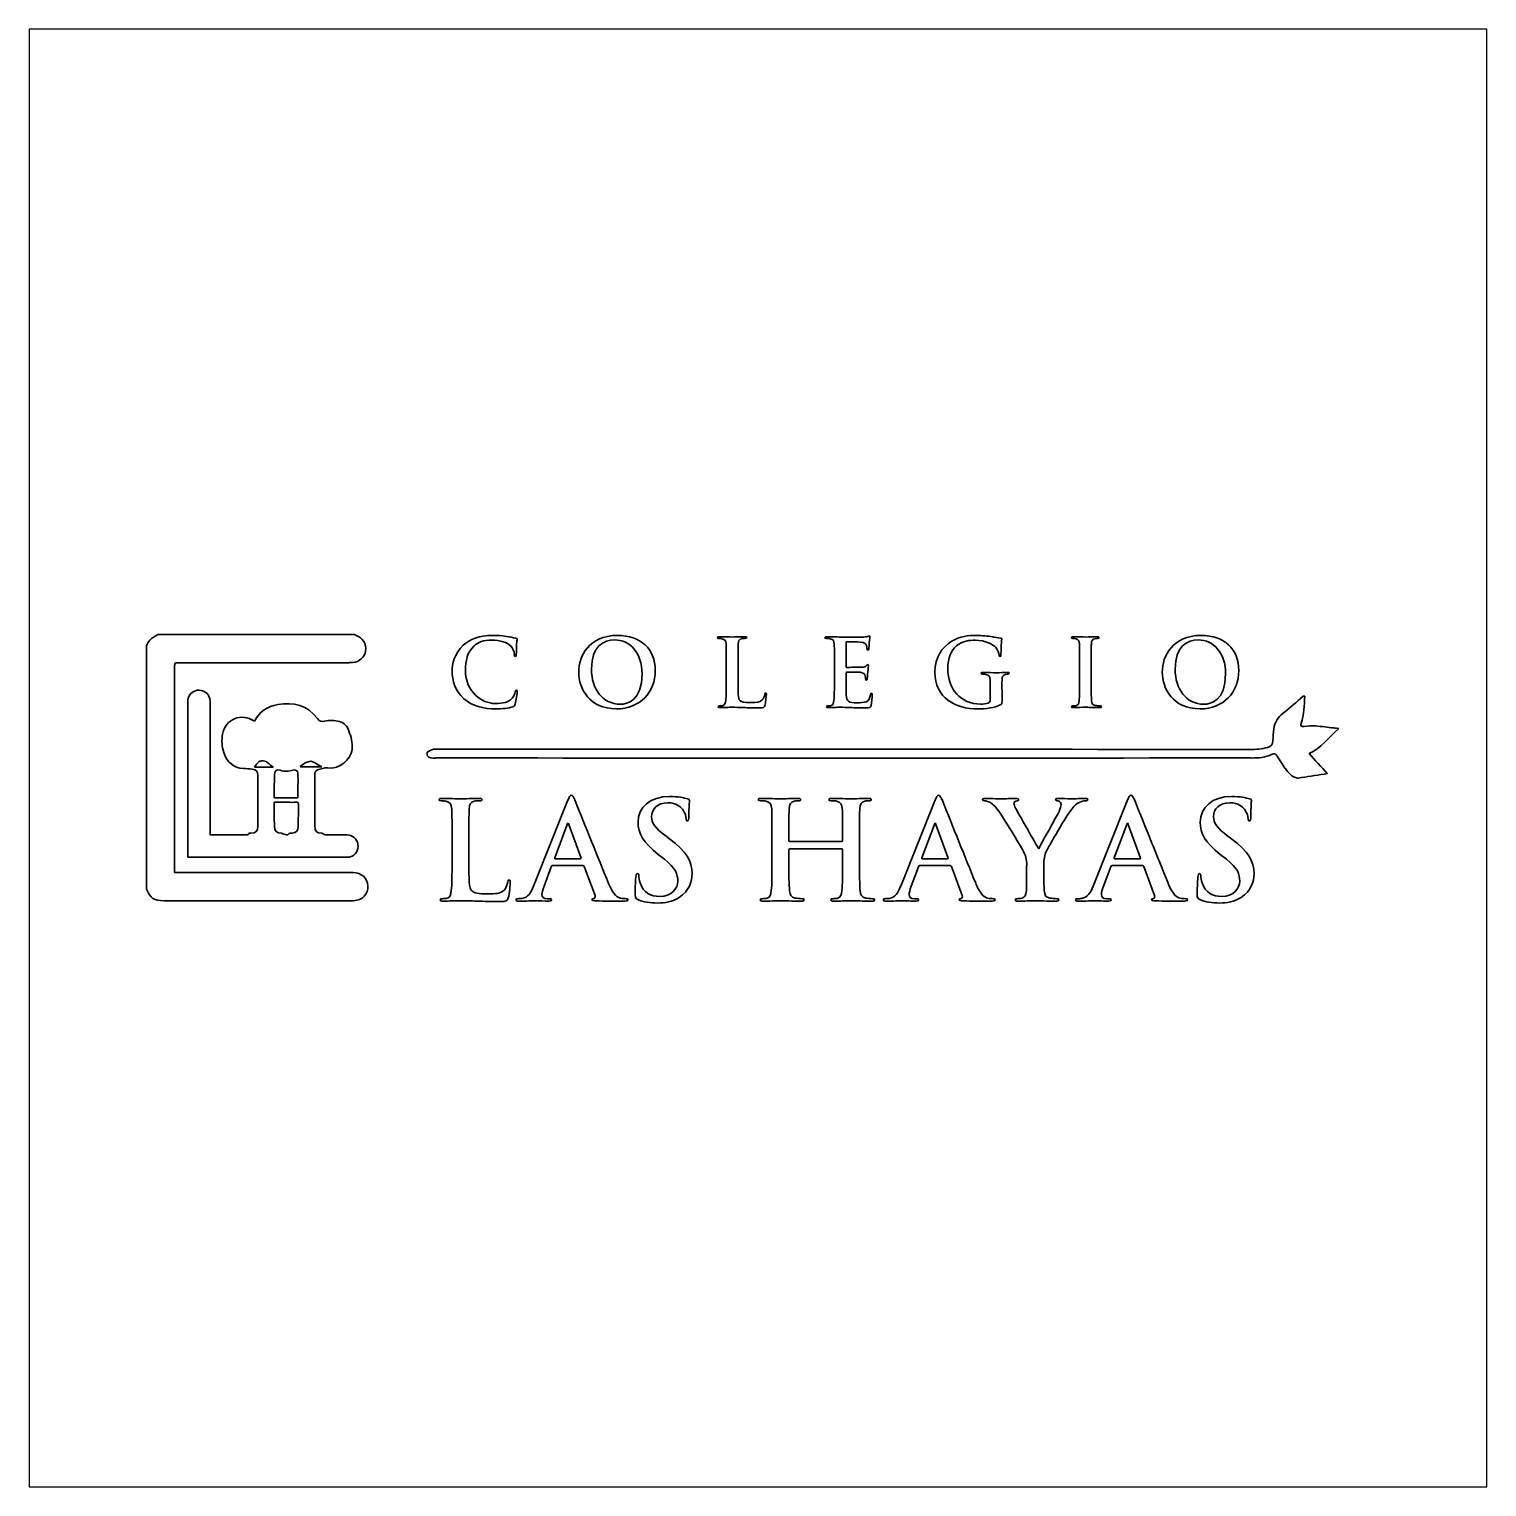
# Model space of a CAD drawing. Header units: centimetres. Extents: x 1688 to 1995, y 2111 to 2191.
# Drawn here: x 1927.51 to 1937.51, y 2141.6 to 2151.6 of the extents above; entities that cross this region are included whole.
import ezdxf

# ---------------------------------------------------------------- set-up
doc = ezdxf.new("R2010")
doc.units = ezdxf.units.CM
doc.layers.add('PDF_Capa 1', color=7, linetype='Continuous', true_color=0xc80000)

msp = doc.modelspace()

# ---------------------------------------------------------------- linework, layer by layer
msp.add_lwpolyline([(1927.505, 2151.596), (1927.505, 2141.596), (1937.505, 2141.596), (1937.505, 2151.596), (1927.505, 2151.596)])
at = {"layer": 'PDF_Capa 1', "lineweight": 35}
for points in [[(1928.387, 2147.443), (1929.736, 2147.443)], [(1928.311, 2145.696), (1928.311, 2147.366)], [(1933.11, 2147.387), (1933.11, 2147.225)], [(1928.503, 2147.224), (1928.503, 2145.835), (1928.503, 2145.81), (1928.529, 2145.81), (1929.728, 2145.81)], [(1932.287, 2147.128), (1932.287, 2147.241)], [(1932.368, 2147.241), (1932.368, 2147.128), (1932.368, 2147.128)], [(1933.029, 2147.128), (1933.029, 2147.241), (1933.029, 2147.241)], [(1934.711, 2147.128), (1934.711, 2147.241), (1934.711, 2147.241)], [(1934.791, 2147.241), (1934.791, 2147.128)], [(1933.11, 2147.179), (1933.11, 2147.128)], [(1936.245, 2147.02), (1936.256, 2147.02)], [(1928.593, 2145.933), (1928.593, 2146.982)], [(1930.235, 2146.614), (1930.235, 2146.636)], [(1929.366, 2146.535), (1929.513, 2146.535)], [(1930.965, 2145.717), (1931.199, 2146.302)], [(1933.484, 2145.717), (1933.718, 2146.302)], [(1934.804, 2145.717), (1935.038, 2146.302)], [(1931.196, 2146.14), (1931.111, 2145.911)], [(1931.291, 2145.91), (1931.207, 2146.14)], [(1933.715, 2146.14), (1933.63, 2145.911)], [(1933.81, 2145.91), (1933.726, 2146.14)], [(1935.035, 2146.14), (1934.949, 2145.911)], [(1935.129, 2145.91), (1935.045, 2146.14)], [(1930.406, 2145.885), (1930.406, 2146.049)], [(1930.522, 2146.049), (1930.522, 2145.885), (1930.522, 2145.885)], [(1931.874, 2146.059), (1931.9, 2146.04)], [(1932.601, 2145.885), (1932.601, 2146.049)], [(1932.717, 2146.049), (1932.717, 2146.029)], [(1932.723, 2146.023), (1933.079, 2146.023)], [(1933.085, 2146.029), (1933.085, 2146.049)], [(1933.202, 2146.049), (1933.202, 2145.885)], [(1935.729, 2146.059), (1935.755, 2146.04)], [(1931.114, 2145.904), (1931.286, 2145.904)], [(1931.863, 2145.901), (1931.82, 2145.935)], [(1932.717, 2145.967), (1932.717, 2145.885)], [(1933.079, 2145.972), (1932.723, 2145.972)], [(1933.085, 2145.885), (1933.085, 2145.967)], [(1933.633, 2145.904), (1933.805, 2145.904)], [(1934.953, 2145.904), (1935.125, 2145.904)], [(1935.719, 2145.901), (1935.676, 2145.935)], [(1931.087, 2145.85), (1931.037, 2145.717)], [(1931.303, 2145.858), (1931.096, 2145.858), (1931.096, 2145.858)], [(1931.387, 2145.653), (1931.313, 2145.851)], [(1933.606, 2145.85), (1933.556, 2145.717)], [(1933.822, 2145.858), (1933.615, 2145.858), (1933.615, 2145.858)], [(1933.906, 2145.653), (1933.832, 2145.851)], [(1934.926, 2145.85), (1934.875, 2145.717)], [(1935.142, 2145.858), (1934.934, 2145.858), (1934.934, 2145.858)], [(1935.226, 2145.653), (1935.151, 2145.851)], [(1931.06, 2145.631), (1931.074, 2145.631)], [(1933.579, 2145.631), (1933.593, 2145.631)], [(1934.899, 2145.631), (1934.913, 2145.631)]]:
    msp.add_lwpolyline(points, dxfattribs=at)
for points in [[(1933.031, 2147.427, 0.00799), (1933.071, 2147.426, 0.00335), (1933.232, 2147.426)], [(1929.724, 2147.251, -0.0158), (1929.698, 2147.25), (1928.529, 2147.25)], [(1934.098, 2146.996), (1934.098, 2147.057, 0.00799), (1934.097, 2147.133)], [(1934.179, 2147.133, 0.00769), (1934.179, 2147.056), (1934.179, 2146.985)], [(1928.747, 2146.972, 0.00011), (1928.747, 2146.146), (1928.747, 2146.069), (1928.798, 2146.069, 0.00054), (1928.99, 2146.069)], [(1932.289, 2146.943, -0.01084), (1932.326, 2146.944, -0.01163), (1932.404, 2146.942, 0.00684), (1932.513, 2146.94)], [(1933.031, 2146.943, -0.01085), (1933.068, 2146.944, -0.0117), (1933.135, 2146.942, 0.00695), (1933.246, 2146.94)], [(1936.206, 2146.458, 0.01633), (1936.211, 2146.458, 0.00029), (1936.389, 2146.486, 0.00213), (1936.41, 2146.49, 0.00009), (1936.286, 2146.626)], [(1929.05, 2146.534), (1929.178, 2146.534, 0.00054), (1929.142, 2146.562)], [(1929.464, 2146.478, 0.00089), (1929.464, 2146.361), (1929.464, 2146.131)], [(1929.186, 2146.388, 0.00224), (1929.186, 2146.323, -0.00025), (1929.349, 2146.323)], [(1929.338, 2146.292, -0.00324), (1929.277, 2146.292), (1929.187, 2146.292)], [(1929.53, 2146.072, 0.09248), (1929.545, 2146.069, -0.00067), (1929.684, 2146.069)], [(1934.346, 2145.686, 0.01743), (1934.348, 2145.779), (1934.348, 2145.856), (1934.349, 2145.856)], [(1934.466, 2145.856), (1934.466, 2145.779, 0.01733), (1934.469, 2145.686)], [(1929.731, 2145.617, -0.00453), (1929.687, 2145.617), (1928.431, 2145.617)], [(1930.408, 2145.616, -0.01058), (1930.462, 2145.617, -0.01174), (1930.575, 2145.614, 0.00665), (1930.733, 2145.611)]]:
    msp.add_lwpolyline(points, format="xyb", dxfattribs=at)
for centre, radius, start, end in [((1930.689, 2146.805), 0.632, 81.824, 90.295), ((1932.418, 2147.244), 0.173, 90.2567, 98.6135), ((1933.991, 2146.671), 0.766, 80.5467, 89.0947), ((1930.742, 2147.302), 0.0916, 2.4586, 43.5188), ((1928.67, 2146.983), 0.0781, 35.9141, 107.431), ((1932.242, 2147.059), 0.106, 269.9783, 282.6266), ((1932.984, 2147.059), 0.106, 269.991, 282.6139), ((1934.666, 2147.059), 0.106, 269.9646, 282.5723), ((1933.334, 2120.192), 26.793, 83.2348, 83.3068), ((1930.881, -13428.954), 15575.61, 89.9816074, 90.0021386), ((1939.154, 2148.57), 3.658, 212.4148, 214.025), ((1933.091, 39663.875), 37517.279, 269.9957265, 270.0042735), ((1886.263, 2146.303), 42.811, 359.7669, 0.2331), ((1930.596, 2146.055), 0.248, 90.1848, 98.636), ((2087.462, 2208.966), 168.311, 201.85554, 202.06605), ((2092.28, 2209.89), 170.788, 201.85587, 202.06333), ((2093.6, 2209.89), 170.788, 201.85587, 202.06333), ((1928.79, 4884.089), 2738.174, 269.996276, 270.018625), ((1933.689, 2145.641), 2.027, 176.0775, 179.5348), ((1937.545, 2145.641), 2.027, 176.0775, 179.5348), ((1930.34, 2145.783), 0.152, 269.9859, 282.7622), ((1930.853, 2145.914), 0.283, 270.7767, 276.6468), ((1931.556, 2152.599), 6.985, 268.6675, 270.1138), ((1931.601, 2145.835), 0.204, 258.9975, 270.0758), ((1932.536, 2145.784), 0.153, 270.0031, 282.6981), ((1933.02, 2145.783), 0.152, 269.9722, 282.729), ((1933.372, 2145.914), 0.283, 270.7794, 276.6441), ((1934.075, 2152.599), 6.985, 268.6675, 270.1138), ((1934.12, 2145.835), 0.204, 258.9975, 270.0758), ((1934.284, 2145.78), 0.149, 270.2013, 282.8589), ((1934.692, 2145.913), 0.283, 270.774, 276.6495), ((1935.395, 2152.599), 6.985, 268.6676, 270.1137), ((1935.439, 2145.835), 0.204, 258.9966, 270.0729)]:
    msp.add_arc(centre, radius, start, end, dxfattribs=at)
for points in [[(1928.311, 2147.366), (1928.317, 2147.379), (1928.322, 2147.395), (1928.332, 2147.404)], [(1928.332, 2147.404), (1928.348, 2147.42), (1928.369, 2147.43), (1928.387, 2147.443)], [(1929.736, 2147.443), (1929.74, 2147.441), (1929.744, 2147.439), (1929.749, 2147.437)], [(1929.749, 2147.437), (1929.794, 2147.421), (1929.819, 2147.38), (1929.813, 2147.33)], [(1930.483, 2147.369), (1930.529, 2147.411), (1930.59, 2147.437), (1930.686, 2147.437)], [(1930.678, 2147.405), (1930.622, 2147.405), (1930.585, 2147.391), (1930.557, 2147.365)], [(1930.808, 2147.365), (1930.787, 2147.388), (1930.737, 2147.405), (1930.678, 2147.405)], [(1930.779, 2147.43), (1930.803, 2147.427), (1930.824, 2147.421), (1930.843, 2147.419)], [(1930.843, 2147.419), (1930.85, 2147.419), (1930.853, 2147.415), (1930.853, 2147.412)], [(1930.853, 2147.412), (1930.853, 2147.406), (1930.851, 2147.399), (1930.849, 2147.376)], [(1931.275, 2147.185), (1931.275, 2147.295), (1931.347, 2147.437), (1931.54, 2147.437)], [(1931.521, 2147.406), (1931.447, 2147.406), (1931.363, 2147.365), (1931.363, 2147.205)], [(1931.71, 2147.173), (1931.71, 2147.317), (1931.627, 2147.406), (1931.521, 2147.406)], [(1931.54, 2147.437), (1931.7, 2147.437), (1931.8, 2147.344), (1931.8, 2147.196)], [(1932.226, 2147.422), (1932.226, 2147.426), (1932.231, 2147.428), (1932.24, 2147.428)], [(1932.237, 2147.416), (1932.23, 2147.416), (1932.226, 2147.417), (1932.226, 2147.422)], [(1932.258, 2147.414), (1932.253, 2147.416), (1932.246, 2147.416), (1932.237, 2147.416)], [(1932.24, 2147.428), (1932.271, 2147.428), (1932.311, 2147.426), (1932.328, 2147.426)], [(1932.286, 2147.378), (1932.285, 2147.399), (1932.28, 2147.41), (1932.258, 2147.414)], [(1932.328, 2147.426), (1932.344, 2147.426), (1932.391, 2147.428), (1932.416, 2147.428)], [(1932.393, 2147.414), (1932.375, 2147.411), (1932.37, 2147.4), (1932.369, 2147.378)], [(1932.416, 2147.428), (1932.425, 2147.428), (1932.429, 2147.426), (1932.429, 2147.422)], [(1932.429, 2147.422), (1932.429, 2147.417), (1932.425, 2147.416), (1932.418, 2147.416)], [(1932.964, 2147.422), (1932.964, 2147.426), (1932.969, 2147.428), (1932.978, 2147.428)], [(1932.975, 2147.416), (1932.968, 2147.416), (1932.964, 2147.417), (1932.964, 2147.422)], [(1933, 2147.414), (1932.995, 2147.416), (1932.984, 2147.416), (1932.975, 2147.416)], [(1932.978, 2147.428), (1932.996, 2147.428), (1933.014, 2147.427), (1933.031, 2147.427)], [(1933.028, 2147.378), (1933.027, 2147.399), (1933.022, 2147.41), (1933, 2147.414)], [(1933.232, 2147.426), (1933.244, 2147.428), (1933.254, 2147.429), (1933.259, 2147.43)], [(1933.259, 2147.43), (1933.262, 2147.431), (1933.266, 2147.433), (1933.27, 2147.433)], [(1933.273, 2147.427), (1933.273, 2147.423), (1933.27, 2147.415), (1933.268, 2147.385)], [(1933.27, 2147.433), (1933.273, 2147.433), (1933.273, 2147.43), (1933.273, 2147.427)], [(1933.83, 2147.395), (1933.892, 2147.432), (1933.949, 2147.437), (1934.003, 2147.437)], [(1933.994, 2147.404), (1933.958, 2147.404), (1933.911, 2147.402), (1933.866, 2147.365)], [(1934.137, 2147.354), (1934.118, 2147.375), (1934.066, 2147.404), (1933.994, 2147.404)], [(1934.117, 2147.426), (1934.13, 2147.424), (1934.153, 2147.42), (1934.168, 2147.419)], [(1934.168, 2147.419), (1934.175, 2147.419), (1934.177, 2147.416), (1934.177, 2147.412)], [(1934.177, 2147.412), (1934.177, 2147.405), (1934.172, 2147.387), (1934.172, 2147.306)], [(1934.655, 2147.423), (1934.655, 2147.426), (1934.66, 2147.428), (1934.67, 2147.428)], [(1934.665, 2147.416), (1934.658, 2147.416), (1934.655, 2147.417), (1934.655, 2147.423)], [(1934.688, 2147.414), (1934.681, 2147.416), (1934.673, 2147.416), (1934.665, 2147.416)], [(1934.67, 2147.428), (1934.694, 2147.428), (1934.735, 2147.426), (1934.754, 2147.426)], [(1934.71, 2147.378), (1934.709, 2147.399), (1934.702, 2147.41), (1934.688, 2147.414)], [(1934.754, 2147.426), (1934.77, 2147.426), (1934.808, 2147.428), (1934.832, 2147.428)], [(1934.816, 2147.414), (1934.799, 2147.411), (1934.793, 2147.4), (1934.792, 2147.378)], [(1934.835, 2147.416), (1934.829, 2147.416), (1934.824, 2147.415), (1934.816, 2147.414)], [(1934.832, 2147.428), (1934.84, 2147.428), (1934.845, 2147.426), (1934.845, 2147.423)], [(1934.845, 2147.423), (1934.845, 2147.417), (1934.842, 2147.416), (1934.835, 2147.416)], [(1935.278, 2147.185), (1935.278, 2147.295), (1935.351, 2147.437), (1935.544, 2147.437)], [(1935.525, 2147.406), (1935.451, 2147.406), (1935.367, 2147.365), (1935.367, 2147.205)], [(1935.713, 2147.173), (1935.713, 2147.317), (1935.63, 2147.406), (1935.525, 2147.406)], [(1935.544, 2147.437), (1935.704, 2147.437), (1935.803, 2147.344), (1935.803, 2147.196)], [(1929.813, 2147.33), (1929.807, 2147.288), (1929.77, 2147.254), (1929.724, 2147.251)], [(1930.407, 2147.193), (1930.407, 2147.236), (1930.421, 2147.312), (1930.483, 2147.369)], [(1930.557, 2147.365), (1930.51, 2147.322), (1930.498, 2147.261), (1930.498, 2147.199)], [(1930.84, 2147.292), (1930.835, 2147.292), (1930.833, 2147.297), (1930.833, 2147.306)], [(1930.847, 2147.307), (1930.847, 2147.297), (1930.846, 2147.292), (1930.84, 2147.292)], [(1930.849, 2147.376), (1930.848, 2147.355), (1930.849, 2147.32), (1930.847, 2147.307)], [(1932.287, 2147.241), (1932.287, 2147.339), (1932.287, 2147.357), (1932.286, 2147.378)], [(1932.369, 2147.378), (1932.368, 2147.357), (1932.368, 2147.339), (1932.368, 2147.241)], [(1933.029, 2147.241), (1933.029, 2147.339), (1933.029, 2147.357), (1933.028, 2147.378)], [(1933.115, 2147.394), (1933.111, 2147.394), (1933.11, 2147.392), (1933.11, 2147.387)], [(1933.206, 2147.391), (1933.195, 2147.392), (1933.128, 2147.394), (1933.115, 2147.394)], [(1933.249, 2147.368), (1933.245, 2147.38), (1933.238, 2147.387), (1933.206, 2147.391)], [(1933.253, 2147.345), (1933.253, 2147.349), (1933.252, 2147.36), (1933.249, 2147.368)], [(1933.259, 2147.336), (1933.254, 2147.336), (1933.253, 2147.339), (1933.253, 2147.345)], [(1933.265, 2147.343), (1933.264, 2147.34), (1933.263, 2147.336), (1933.259, 2147.336)], [(1933.268, 2147.385), (1933.268, 2147.379), (1933.266, 2147.351), (1933.265, 2147.343)], [(1933.719, 2147.185), (1933.719, 2147.288), (1933.772, 2147.36), (1933.83, 2147.395)], [(1933.866, 2147.365), (1933.83, 2147.334), (1933.807, 2147.286), (1933.807, 2147.207)], [(1934.159, 2147.301), (1934.157, 2147.316), (1934.153, 2147.336), (1934.137, 2147.354)], [(1934.165, 2147.293), (1934.161, 2147.293), (1934.159, 2147.296), (1934.159, 2147.301)], [(1934.172, 2147.306), (1934.172, 2147.296), (1934.17, 2147.293), (1934.165, 2147.293)], [(1934.711, 2147.241), (1934.711, 2147.339), (1934.711, 2147.357), (1934.71, 2147.378)], [(1934.792, 2147.378), (1934.791, 2147.357), (1934.791, 2147.339), (1934.791, 2147.241)], [(1928.529, 2147.25), (1928.503, 2147.25), (1928.503, 2147.25), (1928.503, 2147.224)], [(1931.363, 2147.205), (1931.363, 2147.071), (1931.437, 2146.965), (1931.561, 2146.965)], [(1933.11, 2147.225), (1933.11, 2147.22), (1933.111, 2147.218), (1933.115, 2147.218)], [(1933.115, 2147.218), (1933.129, 2147.218), (1933.203, 2147.218), (1933.217, 2147.219)], [(1933.217, 2147.219), (1933.233, 2147.22), (1933.243, 2147.222), (1933.248, 2147.228)], [(1933.248, 2147.228), (1933.253, 2147.234), (1933.255, 2147.237), (1933.259, 2147.237)], [(1933.263, 2147.232), (1933.263, 2147.228), (1933.261, 2147.218), (1933.258, 2147.185)], [(1933.259, 2147.237), (1933.261, 2147.237), (1933.263, 2147.236), (1933.263, 2147.232)], [(1933.807, 2147.207), (1933.807, 2147.069), (1933.895, 2146.966), (1934.031, 2146.966)], [(1935.367, 2147.205), (1935.367, 2147.071), (1935.441, 2146.965), (1935.564, 2146.965)], [(1930.487, 2147.003), (1930.424, 2147.058), (1930.407, 2147.13), (1930.407, 2147.193)], [(1930.498, 2147.199), (1930.498, 2147.046), (1930.614, 2146.97), (1930.7, 2146.97)], [(1931.534, 2146.933), (1931.349, 2146.933), (1931.275, 2147.071), (1931.275, 2147.185)], [(1931.8, 2147.196), (1931.8, 2147.049), (1931.697, 2146.933), (1931.534, 2146.933)], [(1931.561, 2146.965), (1931.606, 2146.965), (1931.71, 2146.987), (1931.71, 2147.173)], [(1932.284, 2146.991), (1932.287, 2147.018), (1932.287, 2147.069), (1932.287, 2147.128)], [(1932.368, 2147.128), (1932.368, 2147.046), (1932.368, 2147.002), (1932.381, 2146.99)], [(1933.026, 2146.991), (1933.029, 2147.018), (1933.029, 2147.069), (1933.029, 2147.128)], [(1933.114, 2147.185), (1933.111, 2147.185), (1933.11, 2147.183), (1933.11, 2147.179)], [(1933.11, 2147.128), (1933.11, 2147.106), (1933.11, 2147.047), (1933.11, 2147.029)], [(1933.205, 2147.184), (1933.193, 2147.185), (1933.13, 2147.185), (1933.114, 2147.185)], [(1933.241, 2147.158), (1933.238, 2147.171), (1933.229, 2147.181), (1933.205, 2147.184)], [(1933.244, 2147.135), (1933.243, 2147.142), (1933.243, 2147.15), (1933.241, 2147.158)], [(1933.25, 2147.129), (1933.245, 2147.129), (1933.244, 2147.132), (1933.244, 2147.135)], [(1933.255, 2147.142), (1933.255, 2147.137), (1933.255, 2147.129), (1933.25, 2147.129)], [(1933.258, 2147.185), (1933.257, 2147.172), (1933.255, 2147.146), (1933.255, 2147.142)], [(1934.015, 2146.933), (1933.858, 2146.933), (1933.719, 2147.007), (1933.719, 2147.185)], [(1934.035, 2147.176), (1934.035, 2147.182), (1934.039, 2147.183), (1934.048, 2147.183)], [(1934.044, 2147.171), (1934.038, 2147.171), (1934.035, 2147.173), (1934.035, 2147.176)], [(1934.069, 2147.169), (1934.064, 2147.171), (1934.053, 2147.171), (1934.044, 2147.171)], [(1934.048, 2147.183), (1934.082, 2147.183), (1934.122, 2147.181), (1934.141, 2147.181)], [(1934.097, 2147.133), (1934.096, 2147.155), (1934.091, 2147.165), (1934.069, 2147.169)], [(1934.141, 2147.181), (1934.161, 2147.181), (1934.195, 2147.183), (1934.216, 2147.183)], [(1934.204, 2147.169), (1934.186, 2147.166), (1934.18, 2147.155), (1934.179, 2147.133)], [(1934.221, 2147.171), (1934.216, 2147.171), (1934.211, 2147.171), (1934.204, 2147.169)], [(1934.216, 2147.183), (1934.225, 2147.183), (1934.229, 2147.182), (1934.229, 2147.176)], [(1934.229, 2147.176), (1934.229, 2147.173), (1934.225, 2147.171), (1934.221, 2147.171)], [(1934.708, 2146.988), (1934.711, 2147.015), (1934.711, 2147.066), (1934.711, 2147.128)], [(1934.791, 2147.128), (1934.791, 2147.066), (1934.791, 2147.015), (1934.793, 2146.988)], [(1935.537, 2146.933), (1935.353, 2146.933), (1935.278, 2147.071), (1935.278, 2147.185)], [(1935.803, 2147.196), (1935.803, 2147.049), (1935.701, 2146.933), (1935.537, 2146.933)], [(1935.564, 2146.965), (1935.609, 2146.965), (1935.713, 2146.987), (1935.713, 2147.173)], [(1928.593, 2146.982), (1928.593, 2147.018), (1928.614, 2147.047), (1928.646, 2147.057)], [(1928.733, 2147.028), (1928.745, 2147.012), (1928.747, 2146.992), (1928.747, 2146.972)], [(1930.707, 2146.933), (1930.619, 2146.933), (1930.546, 2146.952), (1930.487, 2147.003)], [(1930.7, 2146.97), (1930.758, 2146.97), (1930.792, 2146.977), (1930.818, 2147.006)], [(1930.818, 2147.006), (1930.829, 2147.018), (1930.837, 2147.037), (1930.84, 2147.049)], [(1930.84, 2147.049), (1930.842, 2147.059), (1930.843, 2147.061), (1930.848, 2147.061)], [(1930.854, 2147.052), (1930.854, 2147.044), (1930.846, 2146.988), (1930.84, 2146.966)], [(1930.848, 2147.061), (1930.853, 2147.061), (1930.854, 2147.057), (1930.854, 2147.052)], [(1932.534, 2146.994), (1932.542, 2147.002), (1932.549, 2147.02), (1932.551, 2147.033)], [(1932.551, 2147.033), (1932.551, 2147.038), (1932.553, 2147.042), (1932.558, 2147.042)], [(1932.563, 2147.031), (1932.563, 2147.024), (1932.558, 2146.976), (1932.553, 2146.957)], [(1932.558, 2147.042), (1932.562, 2147.042), (1932.563, 2147.039), (1932.563, 2147.031)], [(1933.11, 2147.029), (1933.112, 2146.984), (1933.122, 2146.975), (1933.187, 2146.975)], [(1933.248, 2146.982), (1933.264, 2146.99), (1933.272, 2147.004), (1933.277, 2147.03)], [(1933.277, 2147.03), (1933.278, 2147.037), (1933.279, 2147.04), (1933.284, 2147.04)], [(1933.289, 2147.028), (1933.289, 2147.013), (1933.284, 2146.97), (1933.281, 2146.957)], [(1933.284, 2147.04), (1933.289, 2147.04), (1933.289, 2147.034), (1933.289, 2147.028)], [(1936.108, 2146.903), (1936.155, 2146.94), (1936.199, 2146.981), (1936.245, 2147.02)], [(1936.256, 2147.02), (1936.253, 2146.957), (1936.253, 2146.894), (1936.231, 2146.834)], [(1928.832, 2146.76), (1928.851, 2146.864), (1928.959, 2146.908), (1929.05, 2146.849)], [(1929.05, 2146.849), (1929.085, 2146.913), (1929.139, 2146.951), (1929.21, 2146.963)], [(1929.21, 2146.963), (1929.318, 2146.981), (1929.415, 2146.96), (1929.483, 2146.866)], [(1930.823, 2146.948), (1930.797, 2146.937), (1930.749, 2146.933), (1930.707, 2146.933)], [(1930.84, 2146.966), (1930.837, 2146.955), (1930.834, 2146.952), (1930.823, 2146.948)], [(1932.232, 2146.948), (1932.232, 2146.952), (1932.234, 2146.954), (1932.242, 2146.954)], [(1932.245, 2146.942), (1932.236, 2146.942), (1932.232, 2146.944), (1932.232, 2146.948)], [(1932.289, 2146.943), (1932.274, 2146.943), (1932.258, 2146.942), (1932.245, 2146.942)], [(1932.265, 2146.956), (1932.278, 2146.959), (1932.281, 2146.973), (1932.284, 2146.991)], [(1932.381, 2146.99), (1932.392, 2146.981), (1932.409, 2146.976), (1932.459, 2146.976)], [(1932.459, 2146.976), (1932.493, 2146.976), (1932.518, 2146.977), (1932.534, 2146.994)], [(1932.553, 2146.957), (1932.549, 2146.943), (1932.546, 2146.94), (1932.513, 2146.94)], [(1932.974, 2146.948), (1932.974, 2146.952), (1932.977, 2146.954), (1932.984, 2146.954)], [(1932.987, 2146.942), (1932.979, 2146.942), (1932.974, 2146.944), (1932.974, 2146.948)], [(1933.031, 2146.943), (1933.016, 2146.943), (1933, 2146.942), (1932.987, 2146.942)], [(1933.008, 2146.956), (1933.02, 2146.959), (1933.024, 2146.973), (1933.026, 2146.991)], [(1933.187, 2146.975), (1933.204, 2146.975), (1933.231, 2146.975), (1933.248, 2146.982)], [(1933.281, 2146.957), (1933.276, 2146.94), (1933.27, 2146.94), (1933.246, 2146.94)], [(1934.17, 2146.962), (1934.128, 2146.94), (1934.065, 2146.933), (1934.015, 2146.933)], [(1934.031, 2146.966), (1934.047, 2146.966), (1934.07, 2146.966), (1934.085, 2146.973)], [(1934.085, 2146.973), (1934.095, 2146.977), (1934.098, 2146.986), (1934.098, 2146.996)], [(1934.179, 2146.985), (1934.179, 2146.968), (1934.178, 2146.966), (1934.17, 2146.962)], [(1934.656, 2146.948), (1934.656, 2146.952), (1934.658, 2146.953), (1934.666, 2146.953)], [(1934.669, 2146.942), (1934.66, 2146.942), (1934.656, 2146.944), (1934.656, 2146.948)], [(1934.75, 2146.944), (1934.735, 2146.944), (1934.694, 2146.942), (1934.669, 2146.942)], [(1934.689, 2146.956), (1934.702, 2146.959), (1934.706, 2146.97), (1934.708, 2146.988)], [(1934.85, 2146.942), (1934.808, 2146.942), (1934.767, 2146.944), (1934.75, 2146.944)], [(1934.793, 2146.988), (1934.795, 2146.97), (1934.8, 2146.959), (1934.819, 2146.956)], [(1934.819, 2146.956), (1934.828, 2146.955), (1934.842, 2146.953), (1934.852, 2146.953)], [(1934.862, 2146.948), (1934.862, 2146.944), (1934.857, 2146.942), (1934.85, 2146.942)], [(1934.852, 2146.953), (1934.859, 2146.953), (1934.862, 2146.952), (1934.862, 2146.948)], [(1936.044, 2146.797), (1936.05, 2146.841), (1936.072, 2146.875), (1936.108, 2146.903)], [(1929.483, 2146.866), (1929.498, 2146.847), (1929.508, 2146.842), (1929.531, 2146.848)], [(1929.531, 2146.848), (1929.564, 2146.856), (1929.6, 2146.857), (1929.634, 2146.846)], [(1929.634, 2146.846), (1929.666, 2146.836), (1929.687, 2146.815), (1929.698, 2146.783)], [(1936.231, 2146.834), (1936.223, 2146.814), (1936.234, 2146.81), (1936.253, 2146.812)], [(1936.253, 2146.812), (1936.278, 2146.815), (1936.304, 2146.818), (1936.33, 2146.816)], [(1936.33, 2146.816), (1936.372, 2146.813), (1936.414, 2146.807), (1936.456, 2146.802)], [(1928.84, 2146.633), (1928.828, 2146.675), (1928.824, 2146.718), (1928.832, 2146.76)], [(1929.698, 2146.783), (1929.713, 2146.741), (1929.726, 2146.7), (1929.72, 2146.654)], [(1936.001, 2146.669), (1936.026, 2146.676), (1936.037, 2146.69), (1936.038, 2146.714)], [(1936.038, 2146.714), (1936.039, 2146.742), (1936.04, 2146.769), (1936.044, 2146.797)], [(1936.49, 2146.798), (1936.417, 2146.737), (1936.365, 2146.662), (1936.286, 2146.626)], [(1928.976, 2146.524), (1928.907, 2146.529), (1928.861, 2146.566), (1928.84, 2146.633)], [(1929.72, 2146.654), (1929.711, 2146.587), (1929.635, 2146.514), (1929.554, 2146.528)], [(1930.235, 2146.636), (1930.249, 2146.643), (1930.263, 2146.65), (1930.278, 2146.656)], [(1930.293, 2146.596), (1930.271, 2146.596), (1930.249, 2146.593), (1930.235, 2146.614)], [(1930.278, 2146.656), (1930.284, 2146.658), (1930.293, 2146.656), (1930.3, 2146.656)], [(1935.881, 2146.655), (1935.922, 2146.655), (1935.962, 2146.657), (1936.001, 2146.669)], [(1936.032, 2146.622), (1935.987, 2146.599), (1935.938, 2146.596), (1935.889, 2146.596)], [(1936.066, 2146.609), (1936.058, 2146.622), (1936.049, 2146.631), (1936.032, 2146.622)], [(1929.036, 2146.52), (1929.016, 2146.523), (1928.996, 2146.522), (1928.976, 2146.524)], [(1929.074, 2146.477), (1929.074, 2146.504), (1929.063, 2146.517), (1929.036, 2146.52)], [(1929.069, 2146.559), (1929.064, 2146.551), (1929.057, 2146.543), (1929.05, 2146.534)], [(1929.13, 2146.571), (1929.106, 2146.58), (1929.085, 2146.581), (1929.069, 2146.559)], [(1929.142, 2146.562), (1929.138, 2146.565), (1929.134, 2146.569), (1929.13, 2146.571)], [(1929.228, 2146.512), (1929.204, 2146.519), (1929.19, 2146.51), (1929.189, 2146.484)], [(1929.315, 2146.513), (1929.286, 2146.504), (1929.257, 2146.502), (1929.228, 2146.512)], [(1929.349, 2146.494), (1929.348, 2146.51), (1929.33, 2146.518), (1929.315, 2146.513)], [(1929.412, 2146.568), (1929.395, 2146.561), (1929.38, 2146.548), (1929.365, 2146.538)], [(1929.365, 2146.538), (1929.365, 2146.537), (1929.366, 2146.536), (1929.366, 2146.535)], [(1929.465, 2146.564), (1929.448, 2146.576), (1929.429, 2146.576), (1929.412, 2146.568)], [(1929.483, 2146.514), (1929.468, 2146.51), (1929.464, 2146.493), (1929.464, 2146.478)], [(1929.513, 2146.535), (1929.496, 2146.545), (1929.479, 2146.553), (1929.465, 2146.564)], [(1929.554, 2146.528), (1929.529, 2146.533), (1929.506, 2146.52), (1929.483, 2146.514)], [(1936.206, 2146.458), (1936.168, 2146.466), (1936.143, 2146.492), (1936.123, 2146.523)], [(1929.189, 2146.484), (1929.187, 2146.452), (1929.187, 2146.42), (1929.186, 2146.388)], [(1929.349, 2146.323), (1929.349, 2146.381), (1929.35, 2146.438), (1929.349, 2146.494)], [(1930.317, 2146.311), (1930.317, 2146.317), (1930.323, 2146.319), (1930.337, 2146.319)], [(1930.333, 2146.302), (1930.323, 2146.302), (1930.317, 2146.304), (1930.317, 2146.311)], [(1930.364, 2146.3), (1930.356, 2146.301), (1930.345, 2146.302), (1930.333, 2146.302)], [(1930.337, 2146.319), (1930.381, 2146.319), (1930.44, 2146.316), (1930.465, 2146.316)], [(1930.465, 2146.316), (1930.488, 2146.316), (1930.556, 2146.319), (1930.592, 2146.319)], [(1930.592, 2146.319), (1930.605, 2146.319), (1930.612, 2146.317), (1930.612, 2146.311)], [(1930.612, 2146.311), (1930.612, 2146.304), (1930.606, 2146.302), (1930.595, 2146.302)], [(1931.199, 2146.302), (1931.21, 2146.329), (1931.216, 2146.34), (1931.225, 2146.34)], [(1931.225, 2146.34), (1931.234, 2146.34), (1931.239, 2146.331), (1931.249, 2146.31)], [(1931.682, 2146.156), (1931.682, 2146.259), (1931.768, 2146.332), (1931.898, 2146.332)], [(1931.898, 2146.332), (1931.958, 2146.332), (1931.998, 2146.323), (1932.022, 2146.316)], [(1932.022, 2146.316), (1932.03, 2146.315), (1932.035, 2146.312), (1932.035, 2146.305)], [(1932.035, 2146.305), (1932.035, 2146.293), (1932.031, 2146.266), (1932.031, 2146.193)], [(1932.507, 2146.311), (1932.507, 2146.317), (1932.513, 2146.319), (1932.526, 2146.319)], [(1932.523, 2146.302), (1932.512, 2146.302), (1932.507, 2146.304), (1932.507, 2146.311)], [(1932.559, 2146.3), (1932.551, 2146.302), (1932.536, 2146.302), (1932.523, 2146.302)], [(1932.526, 2146.319), (1932.577, 2146.319), (1932.635, 2146.316), (1932.661, 2146.316)], [(1932.661, 2146.316), (1932.683, 2146.316), (1932.742, 2146.319), (1932.778, 2146.319)], [(1932.781, 2146.302), (1932.773, 2146.302), (1932.765, 2146.302), (1932.754, 2146.3)], [(1932.778, 2146.319), (1932.791, 2146.319), (1932.798, 2146.317), (1932.798, 2146.311)], [(1932.798, 2146.311), (1932.798, 2146.304), (1932.792, 2146.302), (1932.781, 2146.302)], [(1932.991, 2146.311), (1932.991, 2146.317), (1932.997, 2146.319), (1933.01, 2146.319)], [(1933.007, 2146.302), (1932.996, 2146.302), (1932.991, 2146.304), (1932.991, 2146.311)], [(1933.043, 2146.3), (1933.035, 2146.302), (1933.02, 2146.302), (1933.007, 2146.302)], [(1933.01, 2146.319), (1933.061, 2146.319), (1933.119, 2146.316), (1933.145, 2146.316)], [(1933.145, 2146.316), (1933.167, 2146.316), (1933.226, 2146.319), (1933.262, 2146.319)], [(1933.265, 2146.302), (1933.257, 2146.302), (1933.249, 2146.302), (1933.238, 2146.3)], [(1933.262, 2146.319), (1933.275, 2146.319), (1933.282, 2146.317), (1933.282, 2146.311)], [(1933.282, 2146.311), (1933.282, 2146.304), (1933.276, 2146.302), (1933.265, 2146.302)], [(1933.718, 2146.302), (1933.729, 2146.329), (1933.735, 2146.34), (1933.744, 2146.34)], [(1933.744, 2146.34), (1933.752, 2146.34), (1933.758, 2146.331), (1933.767, 2146.31)], [(1934.045, 2146.311), (1934.045, 2146.316), (1934.052, 2146.319), (1934.063, 2146.319)], [(1934.059, 2146.302), (1934.052, 2146.302), (1934.045, 2146.304), (1934.045, 2146.311)], [(1934.099, 2146.29), (1934.087, 2146.297), (1934.071, 2146.302), (1934.059, 2146.302)], [(1934.063, 2146.319), (1934.08, 2146.319), (1934.15, 2146.316), (1934.181, 2146.316)], [(1934.181, 2146.316), (1934.2, 2146.316), (1934.239, 2146.319), (1934.28, 2146.319)], [(1934.274, 2146.301), (1934.266, 2146.299), (1934.261, 2146.291), (1934.261, 2146.284)], [(1934.294, 2146.311), (1934.294, 2146.305), (1934.288, 2146.304), (1934.274, 2146.301)], [(1934.28, 2146.319), (1934.29, 2146.319), (1934.294, 2146.316), (1934.294, 2146.311)], [(1934.547, 2146.311), (1934.547, 2146.317), (1934.552, 2146.319), (1934.563, 2146.319)], [(1934.564, 2146.302), (1934.556, 2146.303), (1934.547, 2146.305), (1934.547, 2146.311)], [(1934.563, 2146.319), (1934.594, 2146.319), (1934.624, 2146.316), (1934.651, 2146.316)], [(1934.584, 2146.278), (1934.584, 2146.287), (1934.58, 2146.298), (1934.564, 2146.302)], [(1934.651, 2146.316), (1934.671, 2146.316), (1934.733, 2146.319), (1934.75, 2146.319)], [(1934.75, 2146.302), (1934.74, 2146.302), (1934.723, 2146.299), (1934.708, 2146.291)], [(1934.75, 2146.319), (1934.761, 2146.319), (1934.767, 2146.317), (1934.767, 2146.312)], [(1934.767, 2146.312), (1934.767, 2146.305), (1934.76, 2146.302), (1934.75, 2146.302)], [(1935.038, 2146.302), (1935.049, 2146.329), (1935.054, 2146.34), (1935.064, 2146.34)], [(1935.064, 2146.34), (1935.072, 2146.34), (1935.078, 2146.331), (1935.087, 2146.31)], [(1935.538, 2146.156), (1935.538, 2146.259), (1935.623, 2146.332), (1935.753, 2146.332)], [(1935.753, 2146.332), (1935.814, 2146.332), (1935.853, 2146.323), (1935.877, 2146.316)], [(1935.877, 2146.316), (1935.885, 2146.315), (1935.89, 2146.312), (1935.89, 2146.305)], [(1935.89, 2146.305), (1935.89, 2146.293), (1935.886, 2146.266), (1935.886, 2146.193)], [(1929.187, 2146.292), (1929.187, 2146.236), (1929.186, 2146.182), (1929.188, 2146.127)], [(1929.352, 2146.28), (1929.352, 2146.291), (1929.347, 2146.293), (1929.338, 2146.292)], [(1929.35, 2146.123), (1929.352, 2146.176), (1929.352, 2146.228), (1929.352, 2146.28)], [(1930.404, 2146.246), (1930.402, 2146.278), (1930.394, 2146.293), (1930.364, 2146.3)], [(1930.406, 2146.049), (1930.406, 2146.19), (1930.406, 2146.217), (1930.404, 2146.246)], [(1930.524, 2146.246), (1930.522, 2146.217), (1930.522, 2146.19), (1930.522, 2146.049)], [(1930.559, 2146.3), (1930.533, 2146.295), (1930.526, 2146.279), (1930.524, 2146.246)], [(1931.886, 2146.289), (1931.817, 2146.289), (1931.775, 2146.249), (1931.775, 2146.193)], [(1931.987, 2146.244), (1931.973, 2146.262), (1931.946, 2146.289), (1931.886, 2146.289)], [(1932.012, 2146.182), (1932.012, 2146.191), (1932.007, 2146.22), (1931.987, 2146.244)], [(1932.599, 2146.247), (1932.597, 2146.278), (1932.59, 2146.293), (1932.559, 2146.3)], [(1932.601, 2146.049), (1932.601, 2146.191), (1932.601, 2146.217), (1932.599, 2146.247)], [(1932.719, 2146.247), (1932.717, 2146.217), (1932.717, 2146.191), (1932.717, 2146.049)], [(1932.754, 2146.3), (1932.729, 2146.295), (1932.721, 2146.279), (1932.719, 2146.247)], [(1933.083, 2146.247), (1933.081, 2146.278), (1933.074, 2146.293), (1933.043, 2146.3)], [(1933.085, 2146.049), (1933.085, 2146.191), (1933.085, 2146.217), (1933.083, 2146.247)], [(1933.203, 2146.247), (1933.202, 2146.217), (1933.202, 2146.191), (1933.202, 2146.049)], [(1933.238, 2146.3), (1933.213, 2146.295), (1933.205, 2146.279), (1933.203, 2146.247)], [(1934.163, 2146.222), (1934.14, 2146.257), (1934.116, 2146.28), (1934.099, 2146.29)], [(1934.327, 2145.954), (1934.321, 2145.969), (1934.196, 2146.174), (1934.163, 2146.222)], [(1934.261, 2146.284), (1934.261, 2146.276), (1934.266, 2146.265), (1934.272, 2146.252)], [(1934.272, 2146.252), (1934.285, 2146.224), (1934.416, 2145.999), (1934.431, 2145.973)], [(1934.431, 2145.973), (1934.44, 2145.996), (1934.557, 2146.201), (1934.571, 2146.23)], [(1934.658, 2146.246), (1934.627, 2146.208), (1934.497, 2145.989), (1934.48, 2145.949)], [(1934.571, 2146.23), (1934.58, 2146.25), (1934.584, 2146.266), (1934.584, 2146.278)], [(1934.708, 2146.291), (1934.689, 2146.282), (1934.679, 2146.271), (1934.658, 2146.246)], [(1935.741, 2146.289), (1935.672, 2146.289), (1935.63, 2146.249), (1935.63, 2146.193)], [(1935.842, 2146.244), (1935.829, 2146.262), (1935.801, 2146.289), (1935.741, 2146.289)], [(1935.867, 2146.182), (1935.867, 2146.191), (1935.862, 2146.22), (1935.842, 2146.244)], [(1929.026, 2146.08), (1929.062, 2146.082), (1929.074, 2146.093), (1929.074, 2146.129)], [(1929.188, 2146.127), (1929.189, 2146.092), (1929.202, 2146.082), (1929.237, 2146.08)], [(1929.309, 2146.081), (1929.338, 2146.084), (1929.349, 2146.094), (1929.35, 2146.123)], [(1929.464, 2146.131), (1929.464, 2146.095), (1929.477, 2146.082), (1929.513, 2146.08)], [(1931.202, 2146.149), (1931.199, 2146.149), (1931.197, 2146.144), (1931.196, 2146.14)], [(1931.207, 2146.14), (1931.206, 2146.144), (1931.205, 2146.149), (1931.202, 2146.149)], [(1931.82, 2145.935), (1931.718, 2146.015), (1931.682, 2146.08), (1931.682, 2146.156)], [(1931.775, 2146.193), (1931.775, 2146.151), (1931.796, 2146.118), (1931.874, 2146.059)], [(1932.021, 2146.165), (1932.014, 2146.165), (1932.012, 2146.171), (1932.012, 2146.182)], [(1932.031, 2146.193), (1932.031, 2146.173), (1932.028, 2146.165), (1932.021, 2146.165)], [(1933.721, 2146.149), (1933.718, 2146.149), (1933.716, 2146.144), (1933.715, 2146.14)], [(1933.726, 2146.14), (1933.725, 2146.144), (1933.724, 2146.149), (1933.721, 2146.149)], [(1935.041, 2146.149), (1935.038, 2146.149), (1935.036, 2146.144), (1935.035, 2146.14)], [(1935.045, 2146.14), (1935.044, 2146.144), (1935.043, 2146.149), (1935.041, 2146.149)], [(1935.676, 2145.935), (1935.573, 2146.015), (1935.538, 2146.08), (1935.538, 2146.156)], [(1935.63, 2146.193), (1935.63, 2146.151), (1935.651, 2146.118), (1935.729, 2146.059)], [(1935.876, 2146.165), (1935.87, 2146.165), (1935.867, 2146.171), (1935.867, 2146.182)], [(1935.886, 2146.193), (1935.886, 2146.173), (1935.883, 2146.165), (1935.876, 2146.165)], [(1928.99, 2146.069), (1928.998, 2146.069), (1929.007, 2146.065), (1929.011, 2146.078)], [(1929.011, 2146.078), (1929.012, 2146.08), (1929.02, 2146.08), (1929.026, 2146.08)], [(1929.237, 2146.08), (1929.243, 2146.08), (1929.248, 2146.074), (1929.253, 2146.073)], [(1929.253, 2146.073), (1929.264, 2146.071), (1929.281, 2146.067), (1929.283, 2146.071)], [(1929.283, 2146.071), (1929.291, 2146.083), (1929.3, 2146.08), (1929.309, 2146.081)], [(1929.513, 2146.08), (1929.519, 2146.08), (1929.524, 2146.074), (1929.53, 2146.072)], [(1929.684, 2146.069), (1929.724, 2146.068), (1929.755, 2146.041), (1929.76, 2146.005)], [(1929.76, 2146.005), (1929.766, 2145.964), (1929.745, 2145.929), (1929.708, 2145.918)], [(1931.9, 2146.04), (1932.012, 2145.955), (1932.053, 2145.89), (1932.053, 2145.802)], [(1932.717, 2146.029), (1932.717, 2146.025), (1932.72, 2146.023), (1932.723, 2146.023)], [(1933.079, 2146.023), (1933.082, 2146.023), (1933.085, 2146.025), (1933.085, 2146.029)], [(1935.755, 2146.04), (1935.868, 2145.955), (1935.908, 2145.89), (1935.908, 2145.802)], [(1928.594, 2145.916), (1928.594, 2145.922), (1928.593, 2145.927), (1928.593, 2145.933)], [(1928.612, 2145.915), (1928.606, 2145.915), (1928.601, 2145.916), (1928.594, 2145.916)], [(1929.708, 2145.918), (1929.699, 2145.916), (1929.689, 2145.915), (1929.68, 2145.915)], [(1931.111, 2145.911), (1931.11, 2145.907), (1931.111, 2145.904), (1931.114, 2145.904)], [(1931.286, 2145.904), (1931.291, 2145.904), (1931.292, 2145.907), (1931.291, 2145.91)], [(1931.955, 2145.752), (1931.955, 2145.798), (1931.941, 2145.841), (1931.863, 2145.901)], [(1932.723, 2145.972), (1932.72, 2145.972), (1932.717, 2145.971), (1932.717, 2145.967)], [(1933.085, 2145.967), (1933.085, 2145.971), (1933.082, 2145.972), (1933.079, 2145.972)], [(1933.63, 2145.911), (1933.629, 2145.907), (1933.63, 2145.904), (1933.633, 2145.904)], [(1933.805, 2145.904), (1933.81, 2145.904), (1933.81, 2145.907), (1933.81, 2145.91)], [(1934.349, 2145.856), (1934.349, 2145.906), (1934.339, 2145.927), (1934.327, 2145.954)], [(1934.48, 2145.949), (1934.466, 2145.915), (1934.466, 2145.887), (1934.466, 2145.856)], [(1934.949, 2145.911), (1934.948, 2145.907), (1934.949, 2145.904), (1934.953, 2145.904)], [(1935.125, 2145.904), (1935.129, 2145.904), (1935.13, 2145.907), (1935.129, 2145.91)], [(1935.81, 2145.752), (1935.81, 2145.798), (1935.796, 2145.841), (1935.719, 2145.901)], [(1929.728, 2145.81), (1929.784, 2145.81), (1929.826, 2145.772), (1929.829, 2145.719)], [(1930.401, 2145.686), (1930.406, 2145.725), (1930.406, 2145.799), (1930.406, 2145.885)], [(1930.522, 2145.885), (1930.522, 2145.765), (1930.522, 2145.701), (1930.542, 2145.684)], [(1931.096, 2145.858), (1931.091, 2145.858), (1931.089, 2145.856), (1931.087, 2145.85)], [(1931.313, 2145.851), (1931.311, 2145.856), (1931.308, 2145.858), (1931.303, 2145.858)], [(1931.667, 2145.779), (1931.668, 2145.793), (1931.671, 2145.803), (1931.679, 2145.803)], [(1931.679, 2145.803), (1931.687, 2145.803), (1931.688, 2145.795), (1931.688, 2145.788)], [(1932.053, 2145.802), (1932.053, 2145.748), (1932.032, 2145.683), (1931.965, 2145.64)], [(1932.596, 2145.686), (1932.601, 2145.725), (1932.601, 2145.799), (1932.601, 2145.885)], [(1932.717, 2145.885), (1932.717, 2145.799), (1932.717, 2145.725), (1932.722, 2145.685)], [(1933.08, 2145.686), (1933.085, 2145.725), (1933.085, 2145.799), (1933.085, 2145.885)], [(1933.202, 2145.885), (1933.202, 2145.799), (1933.202, 2145.725), (1933.206, 2145.685)], [(1933.615, 2145.858), (1933.61, 2145.858), (1933.608, 2145.856), (1933.606, 2145.85)], [(1933.832, 2145.851), (1933.83, 2145.856), (1933.827, 2145.858), (1933.822, 2145.858)], [(1934.934, 2145.858), (1934.93, 2145.858), (1934.928, 2145.856), (1934.926, 2145.85)], [(1935.151, 2145.851), (1935.149, 2145.856), (1935.147, 2145.858), (1935.142, 2145.858)], [(1935.523, 2145.779), (1935.524, 2145.793), (1935.527, 2145.803), (1935.534, 2145.803)], [(1935.534, 2145.803), (1935.542, 2145.803), (1935.543, 2145.795), (1935.543, 2145.788)], [(1935.908, 2145.802), (1935.908, 2145.748), (1935.887, 2145.683), (1935.82, 2145.64)], [(1929.829, 2145.719), (1929.832, 2145.663), (1929.79, 2145.619), (1929.731, 2145.617)], [(1930.764, 2145.69), (1930.775, 2145.702), (1930.786, 2145.728), (1930.788, 2145.746)], [(1930.788, 2145.746), (1930.789, 2145.754), (1930.791, 2145.76), (1930.798, 2145.76)], [(1930.806, 2145.744), (1930.806, 2145.734), (1930.799, 2145.664), (1930.792, 2145.637)], [(1930.798, 2145.76), (1930.805, 2145.76), (1930.806, 2145.755), (1930.806, 2145.744)], [(1930.886, 2145.633), (1930.929, 2145.638), (1930.946, 2145.67), (1930.965, 2145.717)], [(1931.037, 2145.717), (1931.028, 2145.693), (1931.023, 2145.671), (1931.023, 2145.66)], [(1931.48, 2145.736), (1931.515, 2145.652), (1931.542, 2145.639), (1931.562, 2145.635)], [(1931.688, 2145.788), (1931.688, 2145.776), (1931.692, 2145.756), (1931.696, 2145.74)], [(1931.696, 2145.74), (1931.717, 2145.671), (1931.772, 2145.646), (1931.83, 2145.646)], [(1931.83, 2145.646), (1931.914, 2145.646), (1931.955, 2145.703), (1931.955, 2145.752)], [(1933.405, 2145.633), (1933.448, 2145.638), (1933.465, 2145.67), (1933.484, 2145.717)], [(1933.556, 2145.717), (1933.547, 2145.693), (1933.542, 2145.671), (1933.542, 2145.66)], [(1933.999, 2145.736), (1934.034, 2145.652), (1934.061, 2145.639), (1934.081, 2145.635)], [(1934.724, 2145.633), (1934.767, 2145.638), (1934.785, 2145.67), (1934.804, 2145.717)], [(1934.875, 2145.717), (1934.866, 2145.693), (1934.861, 2145.671), (1934.861, 2145.66)], [(1935.318, 2145.736), (1935.354, 2145.652), (1935.381, 2145.639), (1935.4, 2145.635)], [(1935.543, 2145.788), (1935.543, 2145.776), (1935.547, 2145.756), (1935.552, 2145.74)], [(1935.552, 2145.74), (1935.572, 2145.671), (1935.627, 2145.646), (1935.685, 2145.646)], [(1935.685, 2145.646), (1935.769, 2145.646), (1935.81, 2145.703), (1935.81, 2145.752)], [(1928.431, 2145.617), (1928.36, 2145.617), (1928.338, 2145.632), (1928.311, 2145.696)], [(1930.325, 2145.623), (1930.325, 2145.628), (1930.329, 2145.631), (1930.34, 2145.631)], [(1930.344, 2145.614), (1930.332, 2145.614), (1930.325, 2145.617), (1930.325, 2145.623)], [(1930.408, 2145.616), (1930.387, 2145.616), (1930.363, 2145.614), (1930.344, 2145.614)], [(1930.374, 2145.635), (1930.393, 2145.638), (1930.397, 2145.659), (1930.401, 2145.686)], [(1930.542, 2145.684), (1930.558, 2145.67), (1930.582, 2145.664), (1930.655, 2145.664)], [(1930.655, 2145.664), (1930.704, 2145.664), (1930.74, 2145.665), (1930.764, 2145.69)], [(1930.792, 2145.637), (1930.786, 2145.616), (1930.781, 2145.611), (1930.733, 2145.611)], [(1930.846, 2145.623), (1930.846, 2145.629), (1930.849, 2145.631), (1930.857, 2145.631)], [(1930.863, 2145.614), (1930.851, 2145.614), (1930.846, 2145.616), (1930.846, 2145.623)], [(1930.974, 2145.617), (1930.963, 2145.617), (1930.912, 2145.614), (1930.863, 2145.614)], [(1931.072, 2145.614), (1931.043, 2145.614), (1931.002, 2145.617), (1930.974, 2145.617)], [(1931.023, 2145.66), (1931.023, 2145.643), (1931.031, 2145.631), (1931.06, 2145.631)], [(1931.088, 2145.623), (1931.088, 2145.616), (1931.083, 2145.614), (1931.072, 2145.614)], [(1931.074, 2145.631), (1931.085, 2145.631), (1931.088, 2145.629), (1931.088, 2145.623)], [(1931.366, 2145.624), (1931.366, 2145.629), (1931.37, 2145.631), (1931.379, 2145.632)], [(1931.394, 2145.616), (1931.377, 2145.617), (1931.366, 2145.617), (1931.366, 2145.624)], [(1931.379, 2145.632), (1931.386, 2145.634), (1931.392, 2145.642), (1931.387, 2145.653)], [(1931.613, 2145.624), (1931.613, 2145.616), (1931.605, 2145.614), (1931.57, 2145.614)], [(1931.601, 2145.631), (1931.609, 2145.631), (1931.613, 2145.63), (1931.613, 2145.624)], [(1931.68, 2145.625), (1931.666, 2145.632), (1931.663, 2145.637), (1931.663, 2145.657)], [(1931.817, 2145.601), (1931.763, 2145.601), (1931.721, 2145.608), (1931.68, 2145.625)], [(1931.965, 2145.64), (1931.918, 2145.61), (1931.866, 2145.601), (1931.817, 2145.601)], [(1932.521, 2145.624), (1932.521, 2145.628), (1932.524, 2145.631), (1932.536, 2145.631)], [(1932.539, 2145.614), (1932.527, 2145.614), (1932.521, 2145.617), (1932.521, 2145.624)], [(1932.657, 2145.617), (1932.635, 2145.617), (1932.577, 2145.614), (1932.539, 2145.614)], [(1932.569, 2145.635), (1932.588, 2145.639), (1932.593, 2145.659), (1932.596, 2145.686)], [(1932.802, 2145.614), (1932.742, 2145.614), (1932.683, 2145.617), (1932.657, 2145.617)], [(1932.722, 2145.685), (1932.725, 2145.659), (1932.731, 2145.639), (1932.759, 2145.635)], [(1932.759, 2145.635), (1932.772, 2145.633), (1932.792, 2145.631), (1932.806, 2145.631)], [(1932.821, 2145.624), (1932.821, 2145.617), (1932.813, 2145.614), (1932.802, 2145.614)], [(1932.806, 2145.631), (1932.816, 2145.631), (1932.821, 2145.628), (1932.821, 2145.624)], [(1933.005, 2145.624), (1933.005, 2145.628), (1933.009, 2145.631), (1933.02, 2145.631)], [(1933.024, 2145.614), (1933.011, 2145.614), (1933.005, 2145.617), (1933.005, 2145.624)], [(1933.141, 2145.617), (1933.119, 2145.617), (1933.061, 2145.614), (1933.024, 2145.614)], [(1933.053, 2145.635), (1933.072, 2145.639), (1933.077, 2145.659), (1933.08, 2145.686)], [(1933.286, 2145.614), (1933.226, 2145.614), (1933.167, 2145.617), (1933.141, 2145.617)], [(1933.206, 2145.685), (1933.209, 2145.659), (1933.215, 2145.639), (1933.243, 2145.635)], [(1933.243, 2145.635), (1933.256, 2145.633), (1933.276, 2145.631), (1933.29, 2145.631)], [(1933.305, 2145.624), (1933.305, 2145.617), (1933.298, 2145.614), (1933.286, 2145.614)], [(1933.29, 2145.631), (1933.3, 2145.631), (1933.305, 2145.628), (1933.305, 2145.624)], [(1933.365, 2145.623), (1933.365, 2145.629), (1933.368, 2145.631), (1933.376, 2145.631)], [(1933.382, 2145.614), (1933.37, 2145.614), (1933.365, 2145.616), (1933.365, 2145.623)], [(1933.492, 2145.617), (1933.482, 2145.617), (1933.431, 2145.614), (1933.382, 2145.614)], [(1933.591, 2145.614), (1933.561, 2145.614), (1933.521, 2145.617), (1933.492, 2145.617)], [(1933.542, 2145.66), (1933.542, 2145.643), (1933.55, 2145.631), (1933.579, 2145.631)], [(1933.607, 2145.623), (1933.607, 2145.616), (1933.601, 2145.614), (1933.591, 2145.614)], [(1933.593, 2145.631), (1933.604, 2145.631), (1933.607, 2145.629), (1933.607, 2145.623)], [(1933.885, 2145.624), (1933.885, 2145.629), (1933.889, 2145.631), (1933.898, 2145.632)], [(1933.913, 2145.616), (1933.896, 2145.617), (1933.885, 2145.617), (1933.885, 2145.624)], [(1933.898, 2145.632), (1933.905, 2145.634), (1933.911, 2145.642), (1933.906, 2145.653)], [(1934.132, 2145.624), (1934.132, 2145.616), (1934.124, 2145.614), (1934.089, 2145.614)], [(1934.12, 2145.631), (1934.127, 2145.631), (1934.132, 2145.63), (1934.132, 2145.624)], [(1934.269, 2145.623), (1934.269, 2145.628), (1934.274, 2145.631), (1934.284, 2145.631)], [(1934.29, 2145.614), (1934.277, 2145.614), (1934.269, 2145.616), (1934.269, 2145.623)], [(1934.406, 2145.617), (1934.383, 2145.617), (1934.324, 2145.614), (1934.29, 2145.614)], [(1934.317, 2145.635), (1934.335, 2145.638), (1934.344, 2145.659), (1934.346, 2145.686)], [(1934.549, 2145.614), (1934.49, 2145.614), (1934.431, 2145.617), (1934.406, 2145.617)], [(1934.469, 2145.686), (1934.471, 2145.659), (1934.479, 2145.638), (1934.507, 2145.635)], [(1934.507, 2145.635), (1934.52, 2145.633), (1934.541, 2145.631), (1934.554, 2145.631)], [(1934.569, 2145.623), (1934.569, 2145.617), (1934.561, 2145.614), (1934.549, 2145.614)], [(1934.554, 2145.631), (1934.564, 2145.631), (1934.569, 2145.628), (1934.569, 2145.623)], [(1934.684, 2145.623), (1934.684, 2145.629), (1934.688, 2145.631), (1934.695, 2145.631)], [(1934.702, 2145.614), (1934.69, 2145.614), (1934.684, 2145.616), (1934.684, 2145.623)], [(1934.812, 2145.617), (1934.802, 2145.617), (1934.751, 2145.614), (1934.702, 2145.614)], [(1934.911, 2145.614), (1934.881, 2145.614), (1934.841, 2145.617), (1934.812, 2145.617)], [(1934.861, 2145.66), (1934.861, 2145.643), (1934.87, 2145.631), (1934.899, 2145.631)], [(1934.927, 2145.623), (1934.927, 2145.616), (1934.921, 2145.614), (1934.911, 2145.614)], [(1934.913, 2145.631), (1934.924, 2145.631), (1934.927, 2145.629), (1934.927, 2145.623)], [(1935.204, 2145.624), (1935.204, 2145.629), (1935.208, 2145.631), (1935.218, 2145.632)], [(1935.232, 2145.616), (1935.216, 2145.617), (1935.204, 2145.617), (1935.204, 2145.624)], [(1935.218, 2145.632), (1935.224, 2145.634), (1935.231, 2145.642), (1935.226, 2145.653)], [(1935.452, 2145.624), (1935.452, 2145.616), (1935.443, 2145.614), (1935.409, 2145.614)], [(1935.44, 2145.631), (1935.447, 2145.631), (1935.452, 2145.63), (1935.452, 2145.624)], [(1935.536, 2145.625), (1935.521, 2145.632), (1935.518, 2145.637), (1935.518, 2145.657)], [(1935.672, 2145.601), (1935.618, 2145.601), (1935.576, 2145.608), (1935.536, 2145.625)], [(1935.82, 2145.64), (1935.773, 2145.61), (1935.721, 2145.601), (1935.672, 2145.601)]]:
    msp.add_open_spline(points, degree=3, dxfattribs=at)

doc.saveas('drawing.dxf')
